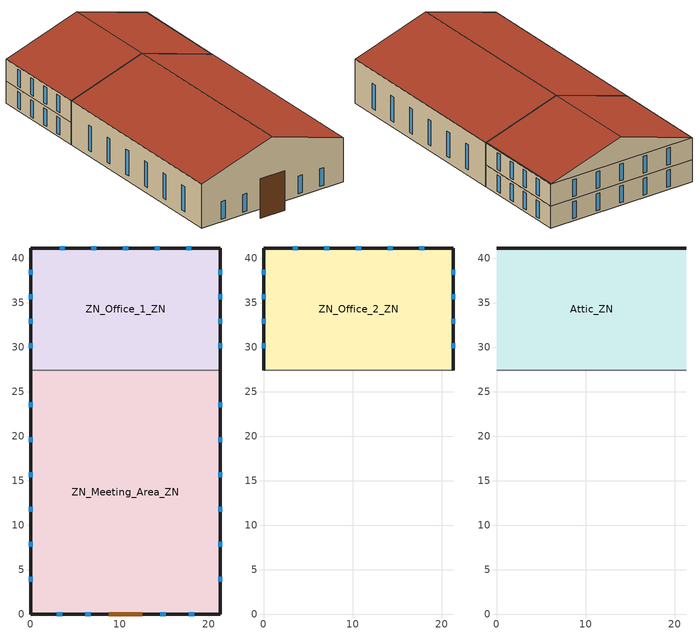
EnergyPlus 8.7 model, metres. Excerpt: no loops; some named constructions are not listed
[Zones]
ZN_Meeting_Area_ZN
 floor ground (Typical Insulated Carpeted 6in Slab Floor): 21.34,27.43 21.34,0 0,0 0,27.43 z0
 wall outside (Typical Insulated Exterior Mass Wall adj ext wall insulation adj ext wall insulation): 21.34,0 21.34,27.43 / 0,27.43 0,0 z0:6.1; 0,0,6.1 0,0,0 21.34,0,0 21.34,0,6.1 10.67,0,9.43
 wall to ZN_Office_1_ZN (Typical Interior Wall): 21.34,27.43 0,27.43 z0:3.05
 wall to ZN_Office_2_ZN (Typical Interior Wall): 21.34,27.43 0,27.43 z3.05:6.1
 wall to Attic_ZN (Typical Interior Wall): 21.34,27.43,6.1 0,27.43,6.1 10.67,27.43,9.43
 window (Window U-1.027602984 and Window SHGC 0.54 1): 21.34,3.63 21.34,4.21 / 21.34,7.55 21.34,8.13 / 21.34,11.47 21.34,12.04 / 21.34,15.39 21.34,15.96 / 21.34,19.31 21.34,19.88 / 21.34,23.22 21.34,23.8 / 0,23.8 0,23.22 / 0,19.88 0,19.31 / 0,15.96 0,15.39 / 0,12.04 0,11.47 / 0,8.13 0,7.55 / 0,4.21 0,3.63 z0.8:4.26; 2.91,0 3.54,0 / 6.14,0 6.77,0 / 14.56,0 15.2,0 / 17.79,0 18.42,0 z0.41:2.83
 door (Typical Insulated Metal Door R-1.43): 8.81,0 12.53,0 z-1.29:4.18
 roof outside (Typical IEAD Roof R-10.0 adj roof insulation adj roof insulation): 21.34,27.43,6.1 10.67,27.43,9.43 10.67,0,9.43 21.34,0,6.1; 0,0,6.1 10.67,0,9.43 10.67,27.43,9.43 0,27.43,6.1
ZN_Office_1_ZN
 floor ground (Typical Insulated Carpeted 6in Slab Floor): 21.34,41.15 21.34,27.43 0,27.43 0,41.15 z0
 wall outside (Typical Insulated Exterior Mass Wall adj ext wall insulation adj ext wall insulation): 21.34,27.43 21.34,41.15 0,41.15 0,27.43 z0:3.05
 window (Window U-1.027602984 and Window SHGC 0.54 1): 21.34,29.89 21.34,30.46 / 21.34,32.63 21.34,33.21 / 21.34,35.37 21.34,35.95 / 21.34,38.12 21.34,38.69 / 18.07,41.15 17.49,41.15 / 14.51,41.15 13.94,41.15 / 10.96,41.15 10.38,41.15 / 7.4,41.15 6.82,41.15 / 3.84,41.15 3.27,41.15 / 0,38.69 0,38.12 / 0,35.95 0,35.37 / 0,33.21 0,32.63 / 0,30.46 0,29.89 z0.37:2.68
ZN_Office_2_ZN
 floor to ZN_Office_1_ZN (Typical Interior Floor): 21.34,41.15 21.34,27.43 0,27.43 0,41.15 z3.05
 wall outside (Typical Insulated Exterior Mass Wall adj ext wall insulation adj ext wall insulation): 21.34,27.43 21.34,41.15 0,41.15 0,27.43 z3.05:6.1
 window (Window U-1.027602984 and Window SHGC 0.54 1): 21.34,29.89 21.34,30.46 / 21.34,32.63 21.34,33.21 / 21.34,35.37 21.34,35.95 / 21.34,38.12 21.34,38.69 / 18.07,41.15 17.49,41.15 / 14.51,41.15 13.94,41.15 / 10.96,41.15 10.38,41.15 / 7.4,41.15 6.82,41.15 / 3.84,41.15 3.27,41.15 / 0,38.69 0,38.12 / 0,35.95 0,35.37 / 0,33.21 0,32.63 / 0,30.46 0,29.89 z3.42:5.72
Attic_ZN
 floor to ZN_Office_2_ZN (Typical Interior Floor): 21.34,27.43 0,27.43 0,41.15 21.34,41.15 z6.1
 wall outside (Typical Insulated Exterior Mass Wall adj ext wall insulation adj ext wall insulation): 21.34,41.15,6.1 0,41.15,6.1 10.67,41.15,9.43
 roof outside (Typical IEAD Roof R-10.0 adj roof insulation adj roof insulation): 21.34,27.43,6.1 10.67,27.43,9.43 10.67,41.15,9.43 21.34,41.15,6.1; 10.67,41.15,9.43 0,41.15,6.1 0,27.43,6.1 10.67,27.43,9.43
[Material]
100mm Normalweight concrete floor: Roughness=MediumSmooth; Thickness {m}=0.1016; Conductivity {W/m-K}=2.31; Density {kg/m3}=2322; Specific Heat {J/kg-K}=832; Thermal Absorptance=0.9; Solar Absorptance=0.7; Visible Absorptance=0.7
[Material:NoMass]
CP02 CARPET PAD: Roughness=VeryRough; Thermal Resistance {m2-K/W}=0.21648; Thermal Absorptance=0.9; Solar Absorptance=0.7; Visible Absorptance=0.8
[Construction]
Typical Interior Ceiling: CP02 CARPET PAD, 100mm Normalweight concrete floor
[Schedule:Day:Interval]
Worship_Meeting_HT_Sch Default Day: No, 00:15, 15.3461, 00:30, 15.3461, 00:45, 15.3461, 01:00, 15.3461, 01:15, 15.3461, 01:30, 15.3461, 01:45, 15.3461, 02:00, 15.3461, 02:15, 15.3461, 02:30, 15.3461, 02:45, 15.3461, 03:00, 15.3461, 03:15, 15.3461, 03:30, 15.3461, 03:45, 15.3461, 04:00, 15.3461, 04:15, 15.3461, 04:30, 15.3461, 04:45, 15.3461, 05:00, 15.3461, 05:15, 15.3461, 05:30, 15.3461, 05:45, 15.3461, 06:00, 15.3461, 06:15, 15.3461, 06:30, 20.8269, 06:45, 20.8269, 07:00, 20.8269, 07:15, 20.8269, 07:30, 20.8269, 07:45, 20.8269, 08:00, 20.8269, 08:15, 20.8269, 08:30, 20.8269, 08:45, 20.8269, 09:00, 20.8269, 09:15, 20.8269, 09:30, 20.8269, 09:45, 20.8269, 10:00, 20.8269, 10:15, 20.8269, 10:30, 20.8269, 10:45, 20.8269, 11:00, 20.8269, 11:15, 20.8269, 11:30, 20.8269, 11:45, 20.8269, 12:00, 20.8269, 12:15, 20.8269, 12:30, 20.8269, 12:45, 20.8269, 13:00, 20.8269, 13:15, 20.8269, 13:30, 20.8269, 13:45, 20.8269, 14:00, 20.8269, 14:15, 20.8269, 14:30, 20.8269, 14:45, 20.8269, 15:00, 20.8269, 15:15, 20.8269, 15:30, 20.8269, 15:45, 20.8269, 16:00, 20.8269, 16:15, 20.8269, 16:30, 20.8269, 16:45, 20.8269, 17:00, 20.8269, 17:15, 20.8269, 17:30, 20.8269, 17:45, 20.8269, 18:00, 20.8269, 18:15, 20.8269, 18:30, 20.8269, 18:45, 20.8269, 19:00, 20.8269, 19:15, 20.8269, 19:30, 20.8269, 19:45, 20.8269, 20:00, 20.8269, 20:15, 20.8269, 20:30, 20.8269, 20:45, 20.8269, 21:00, 20.8269, 21:15, 20.8269, 21:30, 20.8269, 21:45, 15.3461, 22:00, 15.3461, 22:15, 15.3461, 22:30, 15.3461, 22:45, 15.3461, 23:00, 15.3461, 23:15, 15.3461, 23:30, 15.3461, 23:45, 15.3461, 24:00, 15.3461
Schedule Day 69; Schedule Day 62; Schedule Day 65: No, 00:15, 15.5556, 00:30, 15.5556, 00:45, 15.5556, 01:00, 15.5556, 01:15, 15.5556, 01:30, 15.5556, 01:45, 15.5556, 02:00, 15.5556, 02:15, 15.5556, 02:30, 15.5556, 02:45, 15.5556, 03:00, 15.5556, 03:15, 15.5556, 03:30, 15.5556, 03:45, 15.5556, 04:00, 15.5556, 04:15, 15.5556, 04:30, 15.5556, 04:45, 15.5556, 05:00, 15.5556, 05:15, 15.5556, 05:30, 15.5556, 05:45, 15.5556, 06:00, 15.5556, 06:15, 15.5556, 06:30, 15.5556, 06:45, 15.5556, 07:00, 15.5556, 07:15, 15.5556, 07:30, 15.5556, 07:45, 15.5556, 08:00, 15.5556, 08:15, 15.5556, 08:30, 15.5556, 08:45, 15.5556, 09:00, 15.5556, 09:15, 15.5556, 09:30, 15.5556, 09:45, 15.5556, 10:00, 15.5556, 10:15, 15.5556, 10:30, 15.5556, 10:45, 15.5556, 11:00, 15.5556, 11:15, 15.5556, 11:30, 15.5556, 11:45, 15.5556, 12:00, 15.5556, 12:15, 15.5556, 12:30, 15.5556, 12:45, 15.5556, 13:00, 15.5556, 13:15, 15.5556, 13:30, 15.5556, 13:45, 15.5556, 14:00, 15.5556, 14:15, 15.5556, 14:30, 15.5556, 14:45, 15.5556, 15:00, 15.5556, 15:15, 15.5556, 15:30, 15.5556, 15:45, 15.5556, 16:00, 15.5556, 16:15, 15.5556, 16:30, 15.5556, 16:45, 15.5556, 17:00, 15.5556, 17:15, 15.5556, 17:30, 15.5556, 17:45, 15.5556, 18:00, 15.5556, 18:15, 15.5556, 18:30, 15.5556, 18:45, 15.5556, 19:00, 15.5556, 19:15, 15.5556, 19:30, 15.5556, 19:45, 15.5556, 20:00, 15.5556, 20:15, 15.5556, 20:30, 15.5556, 20:45, 15.5556, 21:00, 15.5556, 21:15, 15.5556, 21:30, 15.5556, 21:45, 15.5556, 22:00, 15.5556, 22:15, 15.5556, 22:30, 15.5556, 22:45, 15.5556, 23:00, 15.5556, 23:15, 15.5556, 23:30, 15.5556, 23:45, 15.5556, 24:00, 15.5556
Schedule Day 70; Schedule Day 66: No, 00:15, 21.1111, 00:30, 21.1111, 00:45, 21.1111, 01:00, 21.1111, 01:15, 21.1111, 01:30, 21.1111, 01:45, 21.1111, 02:00, 21.1111, 02:15, 21.1111, 02:30, 21.1111, 02:45, 21.1111, 03:00, 21.1111, 03:15, 21.1111, 03:30, 21.1111, 03:45, 21.1111, 04:00, 21.1111, 04:15, 21.1111, 04:30, 21.1111, 04:45, 21.1111, 05:00, 21.1111, 05:15, 21.1111, 05:30, 21.1111, 05:45, 21.1111, 06:00, 21.1111, 06:15, 21.1111, 06:30, 21.1111, 06:45, 21.1111, 07:00, 21.1111, 07:15, 21.1111, 07:30, 21.1111, 07:45, 21.1111, 08:00, 21.1111, 08:15, 21.1111, 08:30, 21.1111, 08:45, 21.1111, 09:00, 21.1111, 09:15, 21.1111, 09:30, 21.1111, 09:45, 21.1111, 10:00, 21.1111, 10:15, 21.1111, 10:30, 21.1111, 10:45, 21.1111, 11:00, 21.1111, 11:15, 21.1111, 11:30, 21.1111, 11:45, 21.1111, 12:00, 21.1111, 12:15, 21.1111, 12:30, 21.1111, 12:45, 21.1111, 13:00, 21.1111, 13:15, 21.1111, 13:30, 21.1111, 13:45, 21.1111, 14:00, 21.1111, 14:15, 21.1111, 14:30, 21.1111, 14:45, 21.1111, 15:00, 21.1111, 15:15, 21.1111, 15:30, 21.1111, 15:45, 21.1111, 16:00, 21.1111, 16:15, 21.1111, 16:30, 21.1111, 16:45, 21.1111, 17:00, 21.1111, 17:15, 21.1111, 17:30, 21.1111, 17:45, 21.1111, 18:00, 21.1111, 18:15, 21.1111, 18:30, 21.1111, 18:45, 21.1111, 19:00, 21.1111, 19:15, 21.1111, 19:30, 21.1111, 19:45, 21.1111, 20:00, 21.1111, 20:15, 21.1111, 20:30, 21.1111, 20:45, 21.1111, 21:00, 21.1111, 21:15, 21.1111, 21:30, 21.1111, 21:45, 21.1111, 22:00, 21.1111, 22:15, 21.1111, 22:30, 21.1111, 22:45, 21.1111, 23:00, 21.1111, 23:15, 21.1111, 23:30, 21.1111, 23:45, 21.1111, 24:00, 21.1111
Worship_Meeting_CL_Sch WeekEnd: No, 00:15, 26.7393, 00:30, 26.7393, 00:45, 26.7393, 01:00, 26.7393, 01:15, 26.7393, 01:30, 26.7393, 01:45, 26.7393, 02:00, 26.7393, 02:15, 26.7393, 02:30, 26.7393, 02:45, 26.7393, 03:00, 26.7393, 03:15, 26.7393, 03:30, 26.7393, 03:45, 26.7393, 04:00, 26.7393, 04:15, 26.7393, 04:30, 26.7393, 04:45, 26.7393, 05:00, 26.7393, 05:15, 26.7393, 05:30, 26.7393, 05:45, 26.7393, 06:00, 26.7393, 06:15, 26.7393, 06:30, 26.7393, 06:45, 26.7393, 07:00, 26.7393, 07:15, 26.7393, 07:30, 23.9539, 07:45, 23.9539, 08:00, 23.9539, 08:15, 23.9539, 08:30, 23.9539, 08:45, 23.9539, 09:00, 23.9539, 09:15, 23.9539, 09:30, 23.9539, 09:45, 23.9539, 10:00, 23.9539, 10:15, 23.9539, 10:30, 23.9539, 10:45, 23.9539, 11:00, 23.9539, 11:15, 23.9539, 11:30, 23.9539, 11:45, 23.9539, 12:00, 23.9539, 12:15, 23.9539, 12:30, 23.9539, 12:45, 23.9539, 13:00, 23.9539, 13:15, 23.9539, 13:30, 23.9539, 13:45, 23.9539, 14:00, 23.9539, 14:15, 23.9539, 14:30, 23.9539, 14:45, 23.9539, 15:00, 23.9539, 15:15, 23.9539, 15:30, 23.9539, 15:45, 23.9539, 16:00, 23.9539, 16:15, 23.9539, 16:30, 23.9539, 16:45, 23.9539, 17:00, 23.9539, 17:15, 23.9539, 17:30, 23.9539, 17:45, 23.9539, 18:00, 23.9539, 18:15, 23.9539, 18:30, 23.9539, 18:45, 23.9539, 19:00, 23.9539, 19:15, 23.9539, 19:30, 23.9539, 19:45, 23.9539, 20:00, 23.9539, 20:15, 23.9539, 20:30, 23.9539, 20:45, 23.9539, 21:00, 23.9539, 21:15, 23.9539, 21:30, 23.9539, 21:45, 26.7393, 22:00, 26.7393, 22:15, 26.7393, 22:30, 26.7393, 22:45, 26.7393, 23:00, 26.7393, 23:15, 26.7393, 23:30, 26.7393, 23:45, 26.7393, 24:00, 26.7393
Worship_Meeting_CL_Sch Default Day: No, 00:15, 26.7393, 00:30, 26.7393, 00:45, 26.7393, 01:00, 26.7393, 01:15, 26.7393, 01:30, 26.7393, 01:45, 26.7393, 02:00, 26.7393, 02:15, 26.7393, 02:30, 26.7393, 02:45, 26.7393, 03:00, 26.7393, 03:15, 26.7393, 03:30, 26.7393, 03:45, 26.7393, 04:00, 26.7393, 04:15, 26.7393, 04:30, 26.7393, 04:45, 26.7393, 05:00, 26.7393, 05:15, 26.7393, 05:30, 26.7393, 05:45, 26.7393, 06:00, 26.7393, 06:15, 26.7393, 06:30, 23.9539, 06:45, 23.9539, 07:00, 23.9539, 07:15, 23.9539, 07:30, 23.9539, 07:45, 23.9539, 08:00, 23.9539, 08:15, 23.9539, 08:30, 23.9539, 08:45, 23.9539, 09:00, 23.9539, 09:15, 23.9539, 09:30, 23.9539, 09:45, 23.9539, 10:00, 23.9539, 10:15, 23.9539, 10:30, 23.9539, 10:45, 23.9539, 11:00, 23.9539, 11:15, 23.9539, 11:30, 23.9539, 11:45, 23.9539, 12:00, 23.9539, 12:15, 23.9539, 12:30, 23.9539, 12:45, 23.9539, 13:00, 23.9539, 13:15, 23.9539, 13:30, 23.9539, 13:45, 23.9539, 14:00, 23.9539, 14:15, 23.9539, 14:30, 23.9539, 14:45, 23.9539, 15:00, 23.9539, 15:15, 23.9539, 15:30, 23.9539, 15:45, 23.9539, 16:00, 23.9539, 16:15, 23.9539, 16:30, 23.9539, 16:45, 23.9539, 17:00, 23.9539, 17:15, 23.9539, 17:30, 23.9539, 17:45, 23.9539, 18:00, 23.9539, 18:15, 23.9539, 18:30, 23.9539, 18:45, 23.9539, 19:00, 23.9539, 19:15, 23.9539, 19:30, 23.9539, 19:45, 23.9539, 20:00, 23.9539, 20:15, 23.9539, 20:30, 23.9539, 20:45, 23.9539, 21:00, 23.9539, 21:15, 23.9539, 21:30, 23.9539, 21:45, 26.7393, 22:00, 26.7393, 22:15, 26.7393, 22:30, 26.7393, 22:45, 26.7393, 23:00, 26.7393, 23:15, 26.7393, 23:30, 26.7393, 23:45, 26.7393, 24:00, 26.7393
Schedule Day 60; Schedule Day 56: No, 00:15, 23.8889, 00:30, 23.8889, 00:45, 23.8889, 01:00, 23.8889, 01:15, 23.8889, 01:30, 23.8889, 01:45, 23.8889, 02:00, 23.8889, 02:15, 23.8889, 02:30, 23.8889, 02:45, 23.8889, 03:00, 23.8889, 03:15, 23.8889, 03:30, 23.8889, 03:45, 23.8889, 04:00, 23.8889, 04:15, 23.8889, 04:30, 23.8889, 04:45, 23.8889, 05:00, 23.8889, 05:15, 23.8889, 05:30, 23.8889, 05:45, 23.8889, 06:00, 23.8889, 06:15, 23.8889, 06:30, 23.8889, 06:45, 23.8889, 07:00, 23.8889, 07:15, 23.8889, 07:30, 23.8889, 07:45, 23.8889, 08:00, 23.8889, 08:15, 23.8889, 08:30, 23.8889, 08:45, 23.8889, 09:00, 23.8889, 09:15, 23.8889, 09:30, 23.8889, 09:45, 23.8889, 10:00, 23.8889, 10:15, 23.8889, 10:30, 23.8889, 10:45, 23.8889, 11:00, 23.8889, 11:15, 23.8889, 11:30, 23.8889, 11:45, 23.8889, 12:00, 23.8889, 12:15, 23.8889, 12:30, 23.8889, 12:45, 23.8889, 13:00, 23.8889, 13:15, 23.8889, 13:30, 23.8889, 13:45, 23.8889, 14:00, 23.8889, 14:15, 23.8889, 14:30, 23.8889, 14:45, 23.8889, 15:00, 23.8889, 15:15, 23.8889, 15:30, 23.8889, 15:45, 23.8889, 16:00, 23.8889, 16:15, 23.8889, 16:30, 23.8889, 16:45, 23.8889, 17:00, 23.8889, 17:15, 23.8889, 17:30, 23.8889, 17:45, 23.8889, 18:00, 23.8889, 18:15, 23.8889, 18:30, 23.8889, 18:45, 23.8889, 19:00, 23.8889, 19:15, 23.8889, 19:30, 23.8889, 19:45, 23.8889, 20:00, 23.8889, 20:15, 23.8889, 20:30, 23.8889, 20:45, 23.8889, 21:00, 23.8889, 21:15, 23.8889, 21:30, 23.8889, 21:45, 23.8889, 22:00, 23.8889, 22:15, 23.8889, 22:30, 23.8889, 22:45, 23.8889, 23:00, 23.8889, 23:15, 23.8889, 23:30, 23.8889, 23:45, 23.8889, 24:00, 23.8889
Schedule Day 61; Schedule Day 53; Schedule Day 57: No, 00:15, 26.6667, 00:30, 26.6667, 00:45, 26.6667, 01:00, 26.6667, 01:15, 26.6667, 01:30, 26.6667, 01:45, 26.6667, 02:00, 26.6667, 02:15, 26.6667, 02:30, 26.6667, 02:45, 26.6667, 03:00, 26.6667, 03:15, 26.6667, 03:30, 26.6667, 03:45, 26.6667, 04:00, 26.6667, 04:15, 26.6667, 04:30, 26.6667, 04:45, 26.6667, 05:00, 26.6667, 05:15, 26.6667, 05:30, 26.6667, 05:45, 26.6667, 06:00, 26.6667, 06:15, 26.6667, 06:30, 26.6667, 06:45, 26.6667, 07:00, 26.6667, 07:15, 26.6667, 07:30, 26.6667, 07:45, 26.6667, 08:00, 26.6667, 08:15, 26.6667, 08:30, 26.6667, 08:45, 26.6667, 09:00, 26.6667, 09:15, 26.6667, 09:30, 26.6667, 09:45, 26.6667, 10:00, 26.6667, 10:15, 26.6667, 10:30, 26.6667, 10:45, 26.6667, 11:00, 26.6667, 11:15, 26.6667, 11:30, 26.6667, 11:45, 26.6667, 12:00, 26.6667, 12:15, 26.6667, 12:30, 26.6667, 12:45, 26.6667, 13:00, 26.6667, 13:15, 26.6667, 13:30, 26.6667, 13:45, 26.6667, 14:00, 26.6667, 14:15, 26.6667, 14:30, 26.6667, 14:45, 26.6667, 15:00, 26.6667, 15:15, 26.6667, 15:30, 26.6667, 15:45, 26.6667, 16:00, 26.6667, 16:15, 26.6667, 16:30, 26.6667, 16:45, 26.6667, 17:00, 26.6667, 17:15, 26.6667, 17:30, 26.6667, 17:45, 26.6667, 18:00, 26.6667, 18:15, 26.6667, 18:30, 26.6667, 18:45, 26.6667, 19:00, 26.6667, 19:15, 26.6667, 19:30, 26.6667, 19:45, 26.6667, 20:00, 26.6667, 20:15, 26.6667, 20:30, 26.6667, 20:45, 26.6667, 21:00, 26.6667, 21:15, 26.6667, 21:30, 26.6667, 21:45, 26.6667, 22:00, 26.6667, 22:15, 26.6667, 22:30, 26.6667, 22:45, 26.6667, 23:00, 26.6667, 23:15, 26.6667, 23:30, 26.6667, 23:45, 26.6667, 24:00, 26.6667
Schedule Day 59: No, 00:15, 15.5556, 00:30, 15.5556, 00:45, 15.5556, 01:00, 15.5556, 01:15, 15.5556, 01:30, 15.5556, 01:45, 15.5556, 02:00, 15.5556, 02:15, 15.5556, 02:30, 15.5556, 02:45, 15.5556, 03:00, 15.5556, 03:15, 15.5556, 03:30, 15.5556, 03:45, 15.5556, 04:00, 15.5556, 04:15, 15.5556, 04:30, 15.5556, 04:45, 15.5556, 05:00, 15.5556, 05:15, 17.7778, 05:30, 17.7778, 05:45, 17.7778, 06:00, 17.7778, 06:15, 19.4444, 06:30, 19.4444, 06:45, 19.4444, 07:00, 19.4444, 07:15, 21.1111, 07:30, 21.1111, 07:45, 21.1111, 08:00, 21.1111, 08:15, 21.1111, 08:30, 21.1111, 08:45, 21.1111, 09:00, 21.1111, 09:15, 21.1111, 09:30, 21.1111, 09:45, 21.1111, 10:00, 21.1111, 10:15, 21.1111, 10:30, 21.1111, 10:45, 21.1111, 11:00, 21.1111, 11:15, 21.1111, 11:30, 21.1111, 11:45, 21.1111, 12:00, 21.1111, 12:15, 21.1111, 12:30, 21.1111, 12:45, 21.1111, 13:00, 21.1111, 13:15, 21.1111, 13:30, 21.1111, 13:45, 21.1111, 14:00, 21.1111, 14:15, 21.1111, 14:30, 21.1111, 14:45, 21.1111, 15:00, 21.1111, 15:15, 21.1111, 15:30, 21.1111, 15:45, 21.1111, 16:00, 21.1111, 16:15, 21.1111, 16:30, 21.1111, 16:45, 21.1111, 17:00, 21.1111, 17:15, 21.1111, 17:30, 21.1111, 17:45, 21.1111, 18:00, 21.1111, 18:15, 21.1111, 18:30, 21.1111, 18:45, 21.1111, 19:00, 21.1111, 19:15, 21.1111, 19:30, 21.1111, 19:45, 21.1111, 20:00, 21.1111, 20:15, 21.1111, 20:30, 21.1111, 20:45, 21.1111, 21:00, 21.1111, 21:15, 21.1111, 21:30, 21.1111, 21:45, 21.1111, 22:00, 21.1111, 22:15, 15.5556, 22:30, 15.5556, 22:45, 15.5556, 23:00, 15.5556, 23:15, 15.5556, 23:30, 15.5556, 23:45, 15.5556, 24:00, 15.5556
Schedule Day 63: No, 00:15, 15.5556, 00:30, 15.5556, 00:45, 15.5556, 01:00, 15.5556, 01:15, 15.5556, 01:30, 15.5556, 01:45, 15.5556, 02:00, 15.5556, 02:15, 15.5556, 02:30, 15.5556, 02:45, 15.5556, 03:00, 15.5556, 03:15, 15.5556, 03:30, 15.5556, 03:45, 15.5556, 04:00, 15.5556, 04:15, 15.5556, 04:30, 15.5556, 04:45, 15.5556, 05:00, 15.5556, 05:15, 17.7778, 05:30, 17.7778, 05:45, 17.7778, 06:00, 17.7778, 06:15, 19.4444, 06:30, 19.4444, 06:45, 19.4444, 07:00, 19.4444, 07:15, 21.1111, 07:30, 21.1111, 07:45, 21.1111, 08:00, 21.1111, 08:15, 21.1111, 08:30, 21.1111, 08:45, 21.1111, 09:00, 21.1111, 09:15, 21.1111, 09:30, 21.1111, 09:45, 21.1111, 10:00, 21.1111, 10:15, 21.1111, 10:30, 21.1111, 10:45, 21.1111, 11:00, 21.1111, 11:15, 21.1111, 11:30, 21.1111, 11:45, 21.1111, 12:00, 21.1111, 12:15, 21.1111, 12:30, 21.1111, 12:45, 21.1111, 13:00, 21.1111, 13:15, 21.1111, 13:30, 21.1111, 13:45, 21.1111, 14:00, 21.1111, 14:15, 21.1111, 14:30, 21.1111, 14:45, 21.1111, 15:00, 21.1111, 15:15, 21.1111, 15:30, 21.1111, 15:45, 21.1111, 16:00, 21.1111, 16:15, 21.1111, 16:30, 21.1111, 16:45, 21.1111, 17:00, 21.1111, 17:15, 15.5556, 17:30, 15.5556, 17:45, 15.5556, 18:00, 15.5556, 18:15, 15.5556, 18:30, 15.5556, 18:45, 15.5556, 19:00, 15.5556, 19:15, 15.5556, 19:30, 15.5556, 19:45, 15.5556, 20:00, 15.5556, 20:15, 15.5556, 20:30, 15.5556, 20:45, 15.5556, 21:00, 15.5556, 21:15, 15.5556, 21:30, 15.5556, 21:45, 15.5556, 22:00, 15.5556, 22:15, 15.5556, 22:30, 15.5556, 22:45, 15.5556, 23:00, 15.5556, 23:15, 15.5556, 23:30, 15.5556, 23:45, 15.5556, 24:00, 15.5556
Schedule Day 50: No, 00:15, 26.6667, 00:30, 26.6667, 00:45, 26.6667, 01:00, 26.6667, 01:15, 26.6667, 01:30, 26.6667, 01:45, 26.6667, 02:00, 26.6667, 02:15, 26.6667, 02:30, 26.6667, 02:45, 26.6667, 03:00, 26.6667, 03:15, 26.6667, 03:30, 26.6667, 03:45, 26.6667, 04:00, 26.6667, 04:15, 26.6667, 04:30, 26.6667, 04:45, 26.6667, 05:00, 26.6667, 05:15, 25.5556, 05:30, 25.5556, 05:45, 25.5556, 06:00, 25.5556, 06:15, 25, 06:30, 25, 06:45, 25, 07:00, 25, 07:15, 23.8889, 07:30, 23.8889, 07:45, 23.8889, 08:00, 23.8889, 08:15, 23.8889, 08:30, 23.8889, 08:45, 23.8889, 09:00, 23.8889, 09:15, 23.8889, 09:30, 23.8889, 09:45, 23.8889, 10:00, 23.8889, 10:15, 23.8889, 10:30, 23.8889, 10:45, 23.8889, 11:00, 23.8889, 11:15, 23.8889, 11:30, 23.8889, 11:45, 23.8889, 12:00, 23.8889, 12:15, 23.8889, 12:30, 23.8889, 12:45, 23.8889, 13:00, 23.8889, 13:15, 23.8889, 13:30, 23.8889, 13:45, 23.8889, 14:00, 23.8889, 14:15, 23.8889, 14:30, 23.8889, 14:45, 23.8889, 15:00, 23.8889, 15:15, 23.8889, 15:30, 23.8889, 15:45, 23.8889, 16:00, 23.8889, 16:15, 23.8889, 16:30, 23.8889, 16:45, 23.8889, 17:00, 23.8889, 17:15, 23.8889, 17:30, 23.8889, 17:45, 23.8889, 18:00, 23.8889, 18:15, 23.8889, 18:30, 23.8889, 18:45, 23.8889, 19:00, 23.8889, 19:15, 23.8889, 19:30, 23.8889, 19:45, 23.8889, 20:00, 23.8889, 20:15, 23.8889, 20:30, 23.8889, 20:45, 23.8889, 21:00, 23.8889, 21:15, 23.8889, 21:30, 23.8889, 21:45, 23.8889, 22:00, 23.8889, 22:15, 26.6667, 22:30, 26.6667, 22:45, 26.6667, 23:00, 26.6667, 23:15, 26.6667, 23:30, 26.6667, 23:45, 26.6667, 24:00, 26.6667
Schedule Day 54: No, 00:15, 26.6667, 00:30, 26.6667, 00:45, 26.6667, 01:00, 26.6667, 01:15, 26.6667, 01:30, 26.6667, 01:45, 26.6667, 02:00, 26.6667, 02:15, 26.6667, 02:30, 26.6667, 02:45, 26.6667, 03:00, 26.6667, 03:15, 26.6667, 03:30, 26.6667, 03:45, 26.6667, 04:00, 26.6667, 04:15, 26.6667, 04:30, 26.6667, 04:45, 26.6667, 05:00, 26.6667, 05:15, 25.5556, 05:30, 25.5556, 05:45, 25.5556, 06:00, 25.5556, 06:15, 25, 06:30, 25, 06:45, 25, 07:00, 25, 07:15, 23.8889, 07:30, 23.8889, 07:45, 23.8889, 08:00, 23.8889, 08:15, 23.8889, 08:30, 23.8889, 08:45, 23.8889, 09:00, 23.8889, 09:15, 23.8889, 09:30, 23.8889, 09:45, 23.8889, 10:00, 23.8889, 10:15, 23.8889, 10:30, 23.8889, 10:45, 23.8889, 11:00, 23.8889, 11:15, 23.8889, 11:30, 23.8889, 11:45, 23.8889, 12:00, 23.8889, 12:15, 23.8889, 12:30, 23.8889, 12:45, 23.8889, 13:00, 23.8889, 13:15, 23.8889, 13:30, 23.8889, 13:45, 23.8889, 14:00, 23.8889, 14:15, 23.8889, 14:30, 23.8889, 14:45, 23.8889, 15:00, 23.8889, 15:15, 23.8889, 15:30, 23.8889, 15:45, 23.8889, 16:00, 23.8889, 16:15, 23.8889, 16:30, 23.8889, 16:45, 23.8889, 17:00, 23.8889, 17:15, 26.6667, 17:30, 26.6667, 17:45, 26.6667, 18:00, 26.6667, 18:15, 26.6667, 18:30, 26.6667, 18:45, 26.6667, 19:00, 26.6667, 19:15, 26.6667, 19:30, 26.6667, 19:45, 26.6667, 20:00, 26.6667, 20:15, 26.6667, 20:30, 26.6667, 20:45, 26.6667, 21:00, 26.6667, 21:15, 26.6667, 21:30, 26.6667, 21:45, 26.6667, 22:00, 26.6667, 22:15, 26.6667, 22:30, 26.6667, 22:45, 26.6667, 23:00, 26.6667, 23:15, 26.6667, 23:30, 26.6667, 23:45, 26.6667, 24:00, 26.6667
